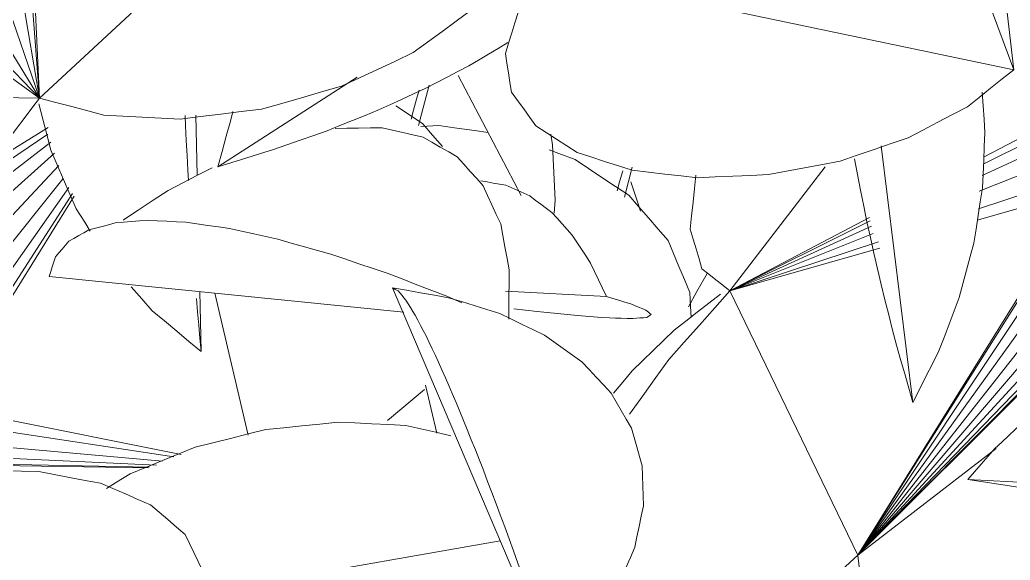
# Model space of a CAD drawing. Header units: metres. Extents: x 10.2 to 20.8, y -0.2 to 6.6.
# Drawn here: x 14.6482 to 14.7141, y 2.6952 to 2.7311 of the extents above; entities that cross this region are included whole.
import ezdxf

# ---------------------------------------------------------------- set-up
doc = ezdxf.new("R2010")
doc.units = ezdxf.units.M
doc.layers.add('Importações nas famílias', color=250, linetype='Continuous', lineweight=5)
doc.layers.add('Vegetação', color=7, linetype='Continuous', lineweight=5)

# ---------------------------------------------------------------- blocks, each defined once
blk = doc.blocks.new('Planta_pergolado_12200 - plantas pergolado_skp_Component_12-V3538-Corte 3')
at = {"layer": 'Importações nas famílias', "flags": 128}
blk.add_lwpolyline([(14.689517, 2.718373), (14.689285, 2.719064), (14.688862, 2.720324)], dxfattribs=at)
blk = doc.blocks.new('Planta_pergolado_12200 - plantas pergolado_skp_Component_17-V3539-Corte 3')
at = {"layer": 'Importações nas famílias'}
for p, q in [((14.741515, 2.715149), (14.738907, 2.722029)), ((14.738401, 2.695887), (14.739763, 2.696151)), ((14.740292, 2.695656), (14.741001, 2.695847))]:
    blk.add_line(p, q, dxfattribs=at)
at = {"layer": 'Importações nas famílias', "flags": 128}
blk.add_lwpolyline([(14.693933, 2.714222), (14.693256, 2.713017), (14.692692, 2.712013)], dxfattribs=at)
blk = doc.blocks.new('Planta_pergolado_12200 - plantas pergolado_skp_Component_16-V3540-Corte 3')
for name in ['Planta_pergolado_12200 - plantas pergolado_skp_Component_17-V3539-Corte 3', 'Planta_pergolado_12200 - plantas pergolado_skp_Component_12-V3538-Corte 3']:
    blk.add_blockref(name, (0, 0))
blk = doc.blocks.new('Planta_pergolado_12200 - plantas pergolado_skp_-V3568-Corte 3')
blk.add_blockref('Planta_pergolado_12200 - plantas pergolado_skp_Component_16-V3540-Corte 3', (0, 0))
blk = doc.blocks.new('Planta_pergolado_12200 - plantas pergolado_skp_-V3569-Corte 3')
blk.add_blockref('Planta_pergolado_12200 - plantas pergolado_skp_-V3568-Corte 3', (0, 0))
blk = doc.blocks.new('Planta_pergolado_12200 - plantas pergolado_skp_-V3936-Corte 3')
blk.add_blockref('Planta_pergolado_12200 - plantas pergolado_skp_-V3569-Corte 3', (0, 0))
blk = doc.blocks.new('Planta_pergolado_12200 - plantas pergolado_skp_Component_12-V4416-Corte 3')
at = {"layer": 'Importações nas famílias'}
for p, q in [((14.659243, 2.724047), (14.659215, 2.724741)), ((14.66001, 2.720758), (14.659918, 2.724769)), ((14.660279, 2.709027), (14.660187, 2.713017))]:
    blk.add_line(p, q, dxfattribs=at)
at = {"layer": 'Importações nas famílias', "flags": 128}
for points in [[(14.649483, 2.725524), (14.64975, 2.724494), (14.650017, 2.723465), (14.650284, 2.722435)], [(14.659429, 2.720403), (14.659393, 2.721102), (14.659343, 2.722084), (14.659293, 2.723065), (14.659243, 2.724047)], [(14.650284, 2.722435), (14.650706, 2.72146), (14.651127, 2.720485), (14.651549, 2.71951), (14.651971, 2.718535)], [(14.651971, 2.718535), (14.652537, 2.717638), (14.652909, 2.717048)], [(14.655632, 2.713349), (14.656329, 2.71255), (14.657027, 2.711752)], [(14.660279, 2.709027), (14.6602, 2.709912), (14.660122, 2.710798), (14.660043, 2.711683), (14.659964, 2.712569)], [(14.657027, 2.711752), (14.65784, 2.711071), (14.658653, 2.710389), (14.659466, 2.709708), (14.660279, 2.709027)]]:
    blk.add_lwpolyline(points, dxfattribs=at)
blk = doc.blocks.new('Planta_pergolado_12200 - plantas pergolado_skp_Component_16-V4420-Corte 3')
blk.add_blockref('Planta_pergolado_12200 - plantas pergolado_skp_Component_12-V4416-Corte 3', (0, 0))
blk = doc.blocks.new('Planta_pergolado_12200 - plantas pergolado_skp_Component_12-V4446-Corte 3')
at = {"layer": 'Importações nas famílias'}
for p, q in [((14.688965, 2.721298), (14.688444, 2.71931)), ((14.688122, 2.720331), (14.688327, 2.72106)), ((14.687961, 2.719731), (14.688122, 2.720331))]:
    blk.add_line(p, q, dxfattribs=at)
blk = doc.blocks.new('Planta_pergolado_12200 - plantas pergolado_skp_Component_17-V4447-Corte 3')
at = {"layer": 'Importações nas famílias'}
for p, q in [((14.674887, 2.724004), (14.676102, 2.724072)), ((14.675216, 2.706801), (14.675962, 2.703609))]:
    blk.add_line(p, q, dxfattribs=at)
at = {"layer": 'Importações nas famílias', "flags": 128}
for points in [[(14.676102, 2.724072), (14.677288, 2.723902), (14.678475, 2.723732), (14.67938, 2.723602)], [(14.683427, 2.722443), (14.68408, 2.722203), (14.685157, 2.721807)], [(14.685157, 2.721807), (14.686052, 2.721212), (14.686947, 2.720616), (14.687841, 2.720021), (14.688736, 2.719426)], [(14.688736, 2.719426), (14.689387, 2.718672), (14.690038, 2.717918), (14.69069, 2.717164), (14.691341, 2.71641)], [(14.691341, 2.71641), (14.691704, 2.715549), (14.692067, 2.714688), (14.692431, 2.713827), (14.692794, 2.712966)], [(14.692794, 2.712966), (14.692844, 2.712056), (14.692886, 2.711308)]]:
    blk.add_lwpolyline(points, dxfattribs=at)
blk = doc.blocks.new('Planta_pergolado_12200 - plantas pergolado_skp_Component_16-V4448-Corte 3')
for name in ['Planta_pergolado_12200 - plantas pergolado_skp_Component_17-V4447-Corte 3', 'Planta_pergolado_12200 - plantas pergolado_skp_Component_12-V4446-Corte 3']:
    blk.add_blockref(name, (0, 0))
blk = doc.blocks.new('Planta_pergolado_12200 - plantas pergolado_skp_Component_12-V4464-Corte 3')
at = {"layer": 'Importações nas famílias', "flags": 128}
for points in [[(14.69482, 2.712853), (14.694053, 2.712255), (14.693286, 2.711656), (14.692519, 2.711058), (14.691752, 2.71046)], [(14.691752, 2.71046), (14.691054, 2.709783), (14.690356, 2.709105), (14.689657, 2.708428), (14.688959, 2.707751)], [(14.688959, 2.707751), (14.688337, 2.707002), (14.687715, 2.706253)]]:
    blk.add_lwpolyline(points, dxfattribs=at)
blk = doc.blocks.new('Planta_pergolado_12200 - plantas pergolado_skp_Component_12-V4466-Corte 3')
at = {"layer": 'Importações nas famílias'}
for p, q in [((14.675441, 2.726758), (14.674734, 2.724063)), ((14.674252, 2.724484), (14.674413, 2.725085))]:
    blk.add_line(p, q, dxfattribs=at)
at = {"layer": 'Importações nas famílias', "flags": 128}
blk.add_lwpolyline([(14.674413, 2.725085), (14.674617, 2.725814), (14.674787, 2.726418)], dxfattribs=at)
blk = doc.blocks.new('Planta_pergolado_12200 - plantas pergolado_skp_Component_17-V4467-Corte 3')
at = {"layer": 'Importações nas famílias'}
for p, q in [((14.643735, 2.72), (14.650097, 2.723945)), ((14.65009, 2.723505), (14.644135, 2.719465)), ((14.650277, 2.72296), (14.644722, 2.718678)), ((14.650524, 2.722242), (14.645317, 2.717552)), ((14.650813, 2.721402), (14.645903, 2.716177)), ((14.651108, 2.720541), (14.646243, 2.714474)), ((14.651472, 2.71994), (14.646369, 2.712687)), ((14.65183, 2.719372), (14.645963, 2.709925)), ((14.651725, 2.719539), (14.64659, 2.711568)), ((14.661188, 2.712917), (14.663398, 2.703459)), ((14.64383, 2.705209), (14.658945, 2.702185)), ((14.643183, 2.70436), (14.658453, 2.702025)), ((14.64259, 2.703077), (14.65772, 2.701738)), ((14.642353, 2.702148), (14.65732, 2.701482)), ((14.656748, 2.701296), (14.64083, 2.701536)), ((14.656827, 2.701336), (14.64095, 2.701666))]:
    blk.add_line(p, q, dxfattribs=at)
at = {"layer": 'Importações nas famílias', "flags": 128}
for points in [[(14.673237, 2.72537), (14.674132, 2.724774), (14.675027, 2.724179)], [(14.675027, 2.724179), (14.675678, 2.723425), (14.676329, 2.722671)], [(14.675147, 2.706518), (14.674324, 2.705827), (14.6735, 2.705136), (14.672677, 2.704445)]]:
    blk.add_lwpolyline(points, dxfattribs=at)
blk = doc.blocks.new('Planta_pergolado_12200 - plantas pergolado_skp_Component_16-V4468-Corte 3')
for name in ['Planta_pergolado_12200 - plantas pergolado_skp_Component_12-V4466-Corte 3', 'Planta_pergolado_12200 - plantas pergolado_skp_Component_17-V4467-Corte 3', 'Planta_pergolado_12200 - plantas pergolado_skp_Component_12-V4464-Corte 3']:
    blk.add_blockref(name, (0, 0))
blk = doc.blocks.new('Planta_pergolado_12200 - plantas pergolado_skp_-V4513-Corte 3')
for name in ['Planta_pergolado_12200 - plantas pergolado_skp_Component_16-V4420-Corte 3', 'Planta_pergolado_12200 - plantas pergolado_skp_Component_16-V4468-Corte 3', 'Planta_pergolado_12200 - plantas pergolado_skp_Component_16-V4448-Corte 3']:
    blk.add_blockref(name, (0, 0))
blk = doc.blocks.new('Planta_pergolado_12200 - plantas pergolado_skp_-V4514-Corte 3')
blk.add_blockref('Planta_pergolado_12200 - plantas pergolado_skp_-V4513-Corte 3', (0, 0))
blk = doc.blocks.new('Planta_pergolado_12200 - plantas pergolado_skp_Component_12-V4691-Corte 3')
at = {"layer": 'Importações nas famílias'}
for p, q in [((14.68158, 2.719415), (14.677381, 2.727405)), ((14.683547, 2.723506), (14.683661, 2.722788)), ((14.683827, 2.719099), (14.683756, 2.718245))]:
    blk.add_line(p, q, dxfattribs=at)
at = {"layer": 'Importações nas famílias', "flags": 128}
blk.add_lwpolyline([(14.683661, 2.722788), (14.683702, 2.721865), (14.683744, 2.720943), (14.683785, 2.720021), (14.683827, 2.719099)], dxfattribs=at)
blk = doc.blocks.new('Planta_pergolado_12200 - plantas pergolado_skp_Component_16-V4693-Corte 3')
blk.add_blockref('Planta_pergolado_12200 - plantas pergolado_skp_Component_12-V4691-Corte 3', (0, 0))
blk = doc.blocks.new('Planta_pergolado_12200 - plantas pergolado_skp_-V4764-Corte 3')
blk.add_blockref('Planta_pergolado_12200 - plantas pergolado_skp_Component_16-V4693-Corte 3', (0, 0))
blk = doc.blocks.new('Planta_pergolado_12200 - plantas pergolado_skp_Component_12-V5006-Corte 3')
at = {"layer": 'Importações nas famílias'}
for p, q in [((14.709499, 2.736404), (14.709424, 2.736573)), ((14.707633, 2.705646), (14.705517, 2.722721))]:
    blk.add_line(p, q, dxfattribs=at)
at = {"layer": 'Importações nas famílias', "flags": 128}
for points in [[(14.712422, 2.723579), (14.712362, 2.724483), (14.712301, 2.725387), (14.712241, 2.726292)], [(14.712257, 2.719918), (14.712298, 2.720833), (14.712339, 2.721749), (14.712381, 2.722664), (14.712422, 2.723579)], [(14.703735, 2.721865), (14.703943, 2.720814), (14.704151, 2.719763), (14.704359, 2.718711), (14.704567, 2.71766)], [(14.711686, 2.716254), (14.711829, 2.71717), (14.711971, 2.718086), (14.712114, 2.719002), (14.712257, 2.719918)], [(14.704567, 2.71766), (14.704803, 2.716618), (14.705039, 2.715575), (14.705274, 2.714533), (14.70551, 2.71349)], [(14.710718, 2.712627), (14.71096, 2.713534), (14.711202, 2.714441), (14.711444, 2.715347), (14.711686, 2.716254)], [(14.70551, 2.71349), (14.705767, 2.712481), (14.706025, 2.711472), (14.706282, 2.710463), (14.70654, 2.709454)], [(14.709362, 2.709078), (14.709701, 2.709966), (14.71004, 2.710853), (14.710379, 2.71174), (14.710718, 2.712627)], [(14.70654, 2.709454), (14.706813, 2.708502), (14.707086, 2.70755), (14.70736, 2.706598), (14.707633, 2.705646)], [(14.707633, 2.705646), (14.708065, 2.706504), (14.708497, 2.707362), (14.708929, 2.70822), (14.709362, 2.709078)]]:
    blk.add_lwpolyline(points, dxfattribs=at)
blk = doc.blocks.new('Planta_pergolado_12200 - plantas pergolado_skp_Component_12-V5007-Corte 3')
at = {"layer": 'Importações nas famílias'}
for p, q in [((14.678369, 2.732243), (14.681728, 2.734404)), ((14.661391, 2.721319), (14.670663, 2.727285))]:
    blk.add_line(p, q, dxfattribs=at)
at = {"layer": 'Importações nas famílias', "flags": 128}
for points in [[(14.678088, 2.728036), (14.678739, 2.728425), (14.679391, 2.728815), (14.680043, 2.729204), (14.680694, 2.729594)], [(14.675191, 2.726528), (14.675915, 2.726905), (14.67664, 2.727282), (14.677364, 2.727659), (14.678088, 2.728036)], [(14.672037, 2.725087), (14.672826, 2.725447), (14.673614, 2.725807), (14.674403, 2.726168), (14.675191, 2.726528)], [(14.66866, 2.723728), (14.669504, 2.724068), (14.670349, 2.724408), (14.671193, 2.724747), (14.672037, 2.725087)], [(14.662396, 2.724996), (14.662225, 2.724369), (14.661947, 2.723352), (14.661669, 2.722336), (14.661391, 2.721319)], [(14.665098, 2.722468), (14.665989, 2.722783), (14.666879, 2.723098), (14.66777, 2.723413), (14.66866, 2.723728)], [(14.661391, 2.721319), (14.662318, 2.721607), (14.663245, 2.721894), (14.664171, 2.722181), (14.665098, 2.722468)]]:
    blk.add_lwpolyline(points, dxfattribs=at)
blk = doc.blocks.new('Planta_pergolado_12200 - plantas pergolado_skp_Component_17-V5009-Corte 3')
at = {"layer": 'Importações nas famílias'}
for p in [(14.713355, 2.736341), (14.711208, 2.736182), (14.683412, 2.734267)]:
    blk.add_line(p, (14.714349, 2.727781), dxfattribs=at)
at = {"layer": 'Importações nas famílias', "flags": 128}
for points in [[(14.680523, 2.728868), (14.680735, 2.729548), (14.680947, 2.730228), (14.681159, 2.730907), (14.681371, 2.731587)], [(14.680926, 2.726297), (14.680826, 2.726939), (14.680725, 2.727582), (14.680624, 2.728225), (14.680523, 2.728868)], [(14.714349, 2.727781), (14.713575, 2.727166), (14.712802, 2.726551), (14.712028, 2.725936), (14.711254, 2.725322)], [(14.682553, 2.724047), (14.682147, 2.724609), (14.68174, 2.725172), (14.681333, 2.725734), (14.680926, 2.726297)], [(14.711254, 2.725322), (14.710269, 2.724804), (14.709285, 2.724286), (14.7083, 2.723768), (14.707316, 2.723251)], [(14.685293, 2.722273), (14.684608, 2.722716), (14.683923, 2.72316), (14.683238, 2.723603), (14.682553, 2.724047)], [(14.707316, 2.723251), (14.706187, 2.722866), (14.705059, 2.72248), (14.703931, 2.722095), (14.702802, 2.72171)], [(14.688958, 2.721095), (14.688042, 2.721389), (14.687125, 2.721684), (14.686209, 2.721978), (14.685293, 2.722273)], [(14.6933, 2.720594), (14.692214, 2.720719), (14.691129, 2.720844), (14.690044, 2.72097), (14.688958, 2.721095)], [(14.702802, 2.72171), (14.701607, 2.721483), (14.700412, 2.721257), (14.699217, 2.72103), (14.698022, 2.720804)], [(14.698022, 2.720804), (14.696841, 2.720751), (14.695661, 2.720699), (14.69448, 2.720646), (14.6933, 2.720594)]]:
    blk.add_lwpolyline(points, dxfattribs=at)
blk = doc.blocks.new('Planta_pergolado_12200 - plantas pergolado_skp_Component_16-V5010-Corte 3')
for name in ['Planta_pergolado_12200 - plantas pergolado_skp_Component_17-V5009-Corte 3', 'Planta_pergolado_12200 - plantas pergolado_skp_Component_12-V5006-Corte 3', 'Planta_pergolado_12200 - plantas pergolado_skp_Component_12-V5007-Corte 3']:
    blk.add_blockref(name, (0, 0))
blk = doc.blocks.new('Planta_pergolado_12200 - plantas pergolado_skp_Component_17-V5016-Corte 3')
at = {"layer": 'Importações nas famílias', "flags": 128}
for points in [[(14.64487, 2.701123), (14.646022, 2.701104), (14.647174, 2.701085), (14.648325, 2.701066), (14.649477, 2.701047)], [(14.649477, 2.701047), (14.650503, 2.700853), (14.65153, 2.700658), (14.652556, 2.700463), (14.653582, 2.700269)], [(14.653582, 2.700269), (14.654412, 2.699912), (14.655243, 2.699555), (14.656073, 2.699198), (14.656904, 2.69884)], [(14.656904, 2.69884), (14.657482, 2.698345), (14.65806, 2.69785), (14.658638, 2.697355), (14.659216, 2.69686)], [(14.659216, 2.69686), (14.659503, 2.69626), (14.659789, 2.69566), (14.660076, 2.695061), (14.660362, 2.694461)]]:
    blk.add_lwpolyline(points, dxfattribs=at)
blk = doc.blocks.new('Planta_pergolado_12200 - plantas pergolado_skp_Component_16-V5017-Corte 3')
blk.add_blockref('Planta_pergolado_12200 - plantas pergolado_skp_Component_17-V5016-Corte 3', (0, 0))
blk = doc.blocks.new('Planta_pergolado_12200 - plantas pergolado_skp_Component_12-V5018-Corte 3')
at = {"layer": 'Importações nas famílias'}
blk.add_line((14.635196, 2.713755), (14.640539, 2.701218), dxfattribs=at)
at = {"layer": 'Importações nas famílias', "flags": 128}
for points in [[(14.644318, 2.719481), (14.643832, 2.72), (14.643347, 2.720519)], [(14.645664, 2.717154), (14.645327, 2.717736), (14.644991, 2.718318), (14.644654, 2.718899), (14.644318, 2.719481)], [(14.646385, 2.714631), (14.646205, 2.715262), (14.646024, 2.715893), (14.645844, 2.716523), (14.645664, 2.717154)], [(14.646463, 2.71197), (14.646444, 2.712635), (14.646424, 2.7133), (14.646404, 2.713966), (14.646385, 2.714631)], [(14.6361, 2.713601), (14.636382, 2.712859), (14.636663, 2.712117), (14.636944, 2.711374)], [(14.645897, 2.709234), (14.646039, 2.709918), (14.64618, 2.710602), (14.646322, 2.711286), (14.646463, 2.71197)], [(14.636944, 2.711374), (14.637237, 2.710574), (14.63753, 2.709773), (14.637822, 2.708973), (14.638115, 2.708173)], [(14.6447, 2.706488), (14.644999, 2.707174), (14.645299, 2.707861), (14.645598, 2.708547), (14.645897, 2.709234)], [(14.638115, 2.708173), (14.638416, 2.707323), (14.638717, 2.706474), (14.639017, 2.705624), (14.639318, 2.704775)], [(14.6429, 2.703795), (14.64335, 2.704468), (14.6438, 2.705141), (14.64425, 2.705814), (14.6447, 2.706488)], [(14.639318, 2.704775), (14.639623, 2.703886), (14.639929, 2.702997), (14.640234, 2.702108), (14.640539, 2.701218)], [(14.640539, 2.701218), (14.64113, 2.701862), (14.64172, 2.702506)]]:
    blk.add_lwpolyline(points, dxfattribs=at)
blk = doc.blocks.new('Planta_pergolado_12200 - plantas pergolado_skp_Component_12-V5019-Corte 3')
at = {"layer": 'Importações nas famílias'}
blk.add_line((14.687254, 2.712696), (14.680535, 2.713056), dxfattribs=at)
at = {"layer": 'Importações nas famílias', "flags": 128}
for points in [[(14.680554, 2.720097), (14.680136, 2.720172), (14.679717, 2.720246), (14.679299, 2.720321), (14.67888, 2.720395)], [(14.682139, 2.719391), (14.681743, 2.719567), (14.681347, 2.719744), (14.680951, 2.719921), (14.680554, 2.720097)], [(14.683618, 2.718283), (14.683248, 2.71856), (14.682879, 2.718837), (14.682509, 2.719114), (14.682139, 2.719391)], [(14.684973, 2.716786), (14.684634, 2.71716), (14.684295, 2.717534), (14.683956, 2.717908), (14.683618, 2.718283)], [(14.686189, 2.714917), (14.685885, 2.715384), (14.685581, 2.715851), (14.685277, 2.716318), (14.684973, 2.716786)], [(14.687254, 2.712696), (14.686988, 2.713251), (14.686722, 2.713806), (14.686456, 2.714362), (14.686189, 2.714917)], [(14.688868, 2.712198), (14.688465, 2.712323), (14.688061, 2.712447), (14.687658, 2.712572), (14.687254, 2.712696)], [(14.681074, 2.71188), (14.681859, 2.711787), (14.682644, 2.711693)], [(14.689865, 2.711794), (14.689616, 2.711895), (14.689367, 2.711996), (14.689117, 2.712097), (14.688868, 2.712198)], [(14.682644, 2.711693), (14.683311, 2.711626), (14.683978, 2.711559), (14.684645, 2.711492), (14.685312, 2.711425)], [(14.685312, 2.711425), (14.685846, 2.711386), (14.686379, 2.711347), (14.686913, 2.711308), (14.687447, 2.711268)], [(14.687447, 2.711268), (14.687835, 2.711258), (14.688223, 2.711248), (14.688611, 2.711238), (14.688999, 2.711228)], [(14.688999, 2.711228), (14.689232, 2.711246), (14.689465, 2.711265), (14.689698, 2.711284), (14.689931, 2.711303)], [(14.690222, 2.711494), (14.690133, 2.711569), (14.690044, 2.711644), (14.689955, 2.711719), (14.689865, 2.711794)], [(14.689931, 2.711303), (14.690004, 2.711351), (14.690077, 2.711398), (14.69015, 2.711446), (14.690222, 2.711494)]]:
    blk.add_lwpolyline(points, dxfattribs=at)
blk = doc.blocks.new('Planta_pergolado_12200 - plantas pergolado_skp_Component_17-V5020-Corte 3')
at = {"layer": 'Importações nas famílias'}
for p, q in [((14.680181, 2.696444), (14.660266, 2.692957)), ((14.676327, 2.686795), (14.681392, 2.693604)), ((14.681425, 2.693525), (14.676634, 2.686854)), ((14.65652, 2.686809), (14.661527, 2.684699)), ((14.656727, 2.686981), (14.662512, 2.684704)), ((14.660199, 2.684591), (14.656154, 2.686505)), ((14.657105, 2.68416), (14.655093, 2.6855)), ((14.658562, 2.684459), (14.655639, 2.686077)), ((14.656277, 2.683973), (14.655093, 2.684859))]:
    blk.add_line(p, q, dxfattribs=at)
at = {"layer": 'Importações nas famílias', "flags": 128}
for points in [[(14.664591, 2.70384), (14.665787, 2.703964), (14.666983, 2.704087), (14.66818, 2.70421), (14.669376, 2.704333)], [(14.669376, 2.704333), (14.670509, 2.704279), (14.671641, 2.704224), (14.672774, 2.70417), (14.673907, 2.704115)], [(14.673907, 2.704115), (14.674899, 2.703886), (14.675891, 2.703658), (14.676884, 2.703429)], [(14.659879, 2.70267), (14.661057, 2.702963), (14.662235, 2.703255), (14.663413, 2.703548), (14.664591, 2.70384)], [(14.65556, 2.700903), (14.65664, 2.701345), (14.65772, 2.701786), (14.658799, 2.702228), (14.659879, 2.70267)], [(14.653985, 2.699928), (14.654653, 2.700341), (14.65556, 2.700903)]]:
    blk.add_lwpolyline(points, dxfattribs=at)
blk = doc.blocks.new('Planta_pergolado_12200 - plantas pergolado_skp_Component_16-V5021-Corte 3')
for name in ['Planta_pergolado_12200 - plantas pergolado_skp_Component_12-V5018-Corte 3', 'Planta_pergolado_12200 - plantas pergolado_skp_Component_12-V5019-Corte 3', 'Planta_pergolado_12200 - plantas pergolado_skp_Component_17-V5020-Corte 3']:
    blk.add_blockref(name, (0, 0))
blk = doc.blocks.new('Planta_pergolado_12200 - plantas pergolado_skp_Component_17-V5039-Corte 3')
at = {"layer": 'Importações nas famílias'}
for p, q in [((14.670929, 2.745766), (14.649537, 2.725898)), ((14.649537, 2.725898), (14.648948, 2.738133)), ((14.648714, 2.736404), (14.649537, 2.725898)), ((14.647858, 2.735682), (14.649537, 2.725898)), ((14.649537, 2.725898), (14.646553, 2.734524)), ((14.649537, 2.725898), (14.64485, 2.733517)), ((14.642864, 2.73273), (14.649537, 2.725898)), ((14.64073, 2.732217), (14.649537, 2.725898)), ((14.614706, 2.726258), (14.649537, 2.725898))]:
    blk.add_line(p, q, dxfattribs=at)
at = {"layer": 'Importações nas famílias', "flags": 128}
for points in [[(14.678185, 2.731698), (14.677236, 2.731004), (14.676288, 2.73031), (14.675339, 2.729616), (14.67439, 2.728921)], [(14.67439, 2.728921), (14.6732, 2.728361), (14.672009, 2.727801), (14.670819, 2.72724), (14.669629, 2.72668)], [(14.669629, 2.72668), (14.668298, 2.726301), (14.666968, 2.725922), (14.665638, 2.725543), (14.664307, 2.725164)], [(14.649537, 2.725898), (14.649027, 2.72522), (14.648518, 2.724542), (14.648008, 2.723864), (14.647498, 2.723186)], [(14.653813, 2.724756), (14.652744, 2.725041), (14.651675, 2.725327), (14.650606, 2.725613), (14.649537, 2.725898)], [(14.664307, 2.725164), (14.662951, 2.724999), (14.661594, 2.724834), (14.660238, 2.724669), (14.658881, 2.724504)], [(14.658881, 2.724504), (14.657614, 2.724567), (14.656347, 2.72463), (14.65508, 2.724693), (14.653813, 2.724756)]]:
    blk.add_lwpolyline(points, dxfattribs=at)
blk = doc.blocks.new('Planta_pergolado_12200 - plantas pergolado_skp_Component_16-V5040-Corte 3')
blk.add_blockref('Planta_pergolado_12200 - plantas pergolado_skp_Component_17-V5039-Corte 3', (0, 0))
blk = doc.blocks.new('Planta_pergolado_12200 - plantas pergolado_skp_Component_12-V5004-Corte 3')
at = {"layer": 'Importações nas famílias'}
blk.add_line((14.675187, 2.790954), (14.685956, 2.765688), dxfattribs=at)
at = {"layer": 'Importações nas famílias', "flags": 128}
for points in [[(14.678927, 2.790295), (14.677992, 2.79046), (14.677057, 2.790625), (14.676122, 2.790789), (14.675187, 2.790954)], [(14.675187, 2.790954), (14.675283, 2.790901), (14.675379, 2.790849), (14.675475, 2.790796), (14.675571, 2.790743)], [(14.675571, 2.790743), (14.675698, 2.790591), (14.675824, 2.790439), (14.67595, 2.790287), (14.676076, 2.790135)], [(14.682326, 2.789236), (14.681476, 2.789501), (14.680626, 2.789766), (14.679777, 2.79003), (14.678927, 2.790295)], [(14.676076, 2.790135), (14.676231, 2.789886), (14.676386, 2.789636), (14.676541, 2.789386), (14.676696, 2.789136)], [(14.676696, 2.789136), (14.676878, 2.788792), (14.677059, 2.788447), (14.677241, 2.788103), (14.677423, 2.787758)], [(14.685305, 2.787802), (14.68456, 2.788161), (14.683816, 2.788519), (14.683071, 2.788878), (14.682326, 2.789236)], [(14.677423, 2.787758), (14.67763, 2.787322), (14.677837, 2.786887), (14.678044, 2.786451), (14.678251, 2.786015)], [(14.687794, 2.786026), (14.687172, 2.78647), (14.686549, 2.786914), (14.685927, 2.787358), (14.685305, 2.787802)], [(14.678251, 2.786015), (14.67848, 2.785493), (14.67871, 2.784971), (14.678939, 2.784449), (14.679169, 2.783927)], [(14.689734, 2.783951), (14.689249, 2.78447), (14.688764, 2.784988), (14.688279, 2.785507), (14.687794, 2.786026)], [(14.679169, 2.783927), (14.679418, 2.783325), (14.679668, 2.782723), (14.679918, 2.78212), (14.680167, 2.781518)], [(14.691081, 2.781624), (14.690744, 2.782205), (14.690408, 2.782787), (14.690071, 2.783369), (14.689734, 2.783951)], [(14.680167, 2.781518), (14.680435, 2.780842), (14.680702, 2.780165), (14.680969, 2.779489), (14.681236, 2.778813)], [(14.691802, 2.7791), (14.691621, 2.779731), (14.691441, 2.780362), (14.691261, 2.780993), (14.691081, 2.781624)], [(14.69188, 2.776439), (14.69186, 2.777105), (14.691841, 2.77777), (14.691821, 2.778435), (14.691802, 2.7791)], [(14.681236, 2.778813), (14.681517, 2.778071), (14.681798, 2.777328), (14.68208, 2.776586), (14.682361, 2.775844)], [(14.691314, 2.773704), (14.691456, 2.774388), (14.691597, 2.775072), (14.691739, 2.775755), (14.69188, 2.776439)], [(14.682361, 2.775844), (14.682654, 2.775043), (14.682947, 2.774243), (14.683239, 2.773443), (14.683532, 2.772642)], [(14.690117, 2.770957), (14.690416, 2.771644), (14.690716, 2.77233), (14.691015, 2.773017), (14.691314, 2.773704)], [(14.683532, 2.772642), (14.683833, 2.771793), (14.684133, 2.770943), (14.684434, 2.770094), (14.684735, 2.769244)], [(14.688317, 2.768264), (14.688767, 2.768937), (14.689217, 2.769611), (14.689667, 2.770284), (14.690117, 2.770957)], [(14.684735, 2.769244), (14.68504, 2.768355), (14.685345, 2.767466), (14.685651, 2.766577), (14.685956, 2.765688)], [(14.685956, 2.765688), (14.686546, 2.766332), (14.687137, 2.766976), (14.687727, 2.76762), (14.688317, 2.768264)]]:
    blk.add_lwpolyline(points, dxfattribs=at)
blk = doc.blocks.new('Planta_pergolado_12200 - plantas pergolado_skp_Component_12-V5023-Corte 3')
at = {"layer": 'Importações nas famílias'}
blk.add_line((14.76988, 2.687646), (14.750673, 2.688674), dxfattribs=at)
at = {"layer": 'Importações nas famílias', "flags": 128}
for points in [[(14.759761, 2.69523), (14.759312, 2.695098), (14.758864, 2.694967), (14.758415, 2.694835), (14.757966, 2.694704)], [(14.761506, 2.695344), (14.76107, 2.695316), (14.760634, 2.695287), (14.760198, 2.695258), (14.759761, 2.69523)], [(14.76318, 2.695047), (14.762762, 2.695121), (14.762343, 2.695196), (14.761925, 2.69527), (14.761506, 2.695344)], [(14.764765, 2.69434), (14.764369, 2.694517), (14.763973, 2.694693), (14.763577, 2.69487), (14.76318, 2.695047)], [(14.757966, 2.694704), (14.757509, 2.694471), (14.757052, 2.694238), (14.756595, 2.694006), (14.756138, 2.693773)], [(14.766244, 2.693232), (14.765874, 2.693509), (14.765504, 2.693786), (14.765135, 2.694063), (14.764765, 2.69434)], [(14.756138, 2.693773), (14.755679, 2.693441), (14.755219, 2.69311), (14.75476, 2.692778), (14.7543, 2.692447)], [(14.767599, 2.691735), (14.76726, 2.692109), (14.766921, 2.692484), (14.766582, 2.692858), (14.766244, 2.693232)], [(14.7543, 2.692447), (14.753843, 2.69202), (14.753386, 2.691594), (14.752929, 2.691167), (14.752472, 2.690741)], [(14.768815, 2.689866), (14.768511, 2.690333), (14.768207, 2.690801), (14.767903, 2.691268), (14.767599, 2.691735)], [(14.752472, 2.690741), (14.752022, 2.690224), (14.751572, 2.689707), (14.751123, 2.68919), (14.750673, 2.688674)], [(14.76988, 2.687646), (14.769614, 2.688201), (14.769348, 2.688756), (14.769082, 2.689311), (14.768815, 2.689866)], [(14.750673, 2.688674), (14.751691, 2.688516), (14.75271, 2.688359), (14.753728, 2.688202), (14.754746, 2.688044)], [(14.754746, 2.688044), (14.755708, 2.687905), (14.756671, 2.687766), (14.757633, 2.687627), (14.758595, 2.687488)], [(14.758595, 2.687488), (14.759479, 2.68737), (14.760363, 2.687252), (14.761247, 2.687134), (14.762131, 2.687017)], [(14.771494, 2.687148), (14.77109, 2.687272), (14.770687, 2.687397), (14.770284, 2.687521), (14.76988, 2.687646)], [(14.762131, 2.687017), (14.762915, 2.686923), (14.7637, 2.68683), (14.764485, 2.686736), (14.765269, 2.686643)], [(14.772491, 2.686744), (14.772242, 2.686845), (14.771992, 2.686946), (14.771743, 2.687047), (14.771494, 2.687148)], [(14.765269, 2.686643), (14.765937, 2.686576), (14.766604, 2.686509), (14.767271, 2.686441), (14.767938, 2.686374)], [(14.767938, 2.686374), (14.768472, 2.686335), (14.769005, 2.686296), (14.769539, 2.686257), (14.770073, 2.686218)], [(14.770073, 2.686218), (14.770461, 2.686208), (14.770849, 2.686197), (14.771237, 2.686187), (14.771625, 2.686177)], [(14.771625, 2.686177), (14.771858, 2.686196), (14.772091, 2.686215), (14.772324, 2.686234), (14.772557, 2.686253)], [(14.772848, 2.686443), (14.772759, 2.686518), (14.77267, 2.686593), (14.77258, 2.686669), (14.772491, 2.686744)], [(14.772557, 2.686253), (14.77263, 2.6863), (14.772703, 2.686348), (14.772776, 2.686395), (14.772848, 2.686443)]]:
    blk.add_lwpolyline(points, dxfattribs=at)
blk = doc.blocks.new('Planta_pergolado_12200 - plantas pergolado_skp_Component_16-V5048-Corte 3')
for name, p in [('Planta_pergolado_12200 - plantas pergolado_skp_Component_12-V5004-Corte 3', (-0.00218, -0.077679)), ('Planta_pergolado_12200 - plantas pergolado_skp_Component_12-V5023-Corte 3', (-0.039389, 0.011841))]:
    blk.add_blockref(name, p)
blk = doc.blocks.new('Planta_pergolado_12200 - plantas pergolado_skp_Component_12-V5086-Corte 3')
at = {"layer": 'Importações nas famílias'}
for p, q in [((14.650163, 2.714025), (14.673755, 2.711654)), ((14.676618, 2.712717), (14.677628, 2.712284))]:
    blk.add_line(p, q, dxfattribs=at)
at = {"layer": 'Importações nas famílias', "flags": 128}
for points in [[(14.672326, 2.723926), (14.671542, 2.723914), (14.670757, 2.723903), (14.669972, 2.723892), (14.669187, 2.72388)], [(14.675057, 2.72329), (14.674374, 2.723449), (14.673692, 2.723608), (14.673009, 2.723767), (14.672326, 2.723926)], [(14.677314, 2.721989), (14.67675, 2.722314), (14.676185, 2.72264), (14.675621, 2.722965), (14.675057, 2.72329)], [(14.679045, 2.720052), (14.678612, 2.720536), (14.678179, 2.72102), (14.677747, 2.721505), (14.677314, 2.721989)], [(14.661008, 2.721262), (14.660035, 2.720758), (14.659061, 2.720253), (14.658087, 2.719749)], [(14.680209, 2.717525), (14.679918, 2.718157), (14.679627, 2.718789), (14.679336, 2.71942), (14.679045, 2.720052)], [(14.658087, 2.719749), (14.657094, 2.719099), (14.656101, 2.718448), (14.655108, 2.717798), (14.655093, 2.717788)], [(14.651485, 2.716369), (14.651817, 2.716558), (14.652149, 2.716747), (14.652481, 2.716936), (14.652813, 2.717125)], [(14.652813, 2.717125), (14.653251, 2.717241), (14.65369, 2.717358), (14.654128, 2.717474), (14.654567, 2.717591)], [(14.654567, 2.717591), (14.655107, 2.717634), (14.655648, 2.717676), (14.656188, 2.717719), (14.656728, 2.717762)], [(14.656728, 2.717762), (14.657364, 2.71773), (14.658, 2.717699), (14.658636, 2.717668), (14.659272, 2.717636)], [(14.659272, 2.717636), (14.659997, 2.717531), (14.660722, 2.717425), (14.661446, 2.71732), (14.662171, 2.717215)], [(14.662171, 2.717215), (14.662976, 2.717037), (14.663782, 2.716859), (14.664587, 2.716681), (14.665392, 2.716503)], [(14.680779, 2.714468), (14.680636, 2.715232), (14.680494, 2.715997), (14.680351, 2.716761), (14.680209, 2.717525)], [(14.665392, 2.716503), (14.666269, 2.716254), (14.667146, 2.716005), (14.668023, 2.715757), (14.6689, 2.715508)], [(14.650598, 2.715332), (14.65082, 2.715591), (14.651042, 2.71585), (14.651263, 2.71611), (14.651485, 2.716369)], [(14.650163, 2.714025), (14.650272, 2.714352), (14.650381, 2.714678), (14.65049, 2.715005), (14.650598, 2.715332)], [(14.6689, 2.715508), (14.669839, 2.715191), (14.670778, 2.714875), (14.671717, 2.714558), (14.672656, 2.714241)], [(14.672656, 2.714241), (14.673646, 2.71386), (14.674637, 2.713479), (14.675627, 2.713098), (14.676618, 2.712717)], [(14.680744, 2.711189), (14.680751, 2.711831), (14.68076, 2.71271), (14.680769, 2.713589), (14.680779, 2.714468)]]:
    blk.add_lwpolyline(points, dxfattribs=at)
blk = doc.blocks.new('Planta_pergolado_12200 - plantas pergolado_skp_Component_17-V5089-Corte 3')
at = {"layer": 'Importações nas famílias'}
for p, q in [((14.712314, 2.721502), (14.719835, 2.725264)), ((14.712337, 2.721956), (14.71915, 2.725543)), ((14.72155, 2.725014), (14.712239, 2.720751)), ((14.720741, 2.723178), (14.712044, 2.719701)), ((14.701803, 2.72132), (14.695459, 2.713069)), ((14.71953, 2.721011), (14.711991, 2.718524)), ((14.703971, 2.695476), (14.719071, 2.719812)), ((14.719071, 2.719812), (14.711904, 2.717765)), ((14.727983, 2.719486), (14.703971, 2.695476)), ((14.703971, 2.695476), (14.718765, 2.71901)), ((14.695459, 2.713069), (14.704735, 2.717954)), ((14.695459, 2.713069), (14.704785, 2.717735)), ((14.704866, 2.717376), (14.695459, 2.713069)), ((14.703971, 2.695476), (14.726023, 2.717701)), ((14.703971, 2.695476), (14.718496, 2.717312)), ((14.704979, 2.716876), (14.695459, 2.713069)), ((14.705348, 2.716332), (14.695459, 2.713069)), ((14.70543, 2.715917), (14.695459, 2.713069)), ((14.703971, 2.695476), (14.724066, 2.716308)), ((14.703971, 2.695476), (14.718744, 2.716033)), ((14.703971, 2.695476), (14.722245, 2.715401)), ((14.703971, 2.695476), (14.71949, 2.715259)), ((14.703971, 2.695476), (14.720684, 2.715043)), ((14.703971, 2.695476), (14.695459, 2.713069)), ((14.703971, 2.695476), (14.713174, 2.702579))]:
    blk.add_line(p, q, dxfattribs=at)
at = {"layer": 'Importações nas famílias', "flags": 128}
for points in [[(14.69282, 2.717171), (14.692911, 2.718071), (14.693003, 2.71897), (14.693095, 2.71987), (14.693187, 2.720769)], [(14.693595, 2.714545), (14.693401, 2.715201), (14.693207, 2.715858), (14.693013, 2.716514), (14.69282, 2.717171)], [(14.695459, 2.713069), (14.694993, 2.713438), (14.694527, 2.713807), (14.694061, 2.714176), (14.693595, 2.714545)], [(14.691403, 2.708511), (14.692417, 2.70965), (14.693431, 2.71079), (14.694445, 2.71193), (14.695459, 2.713069)], [(14.688786, 2.704875), (14.689659, 2.706087), (14.690531, 2.707299), (14.691403, 2.708511)], [(14.703971, 2.695476), (14.702885, 2.694486), (14.701798, 2.693496), (14.700712, 2.692507), (14.699625, 2.691517)], [(14.704292, 2.692435), (14.704212, 2.693195), (14.704132, 2.693956), (14.704052, 2.694716), (14.703971, 2.695476)]]:
    blk.add_lwpolyline(points, dxfattribs=at)
blk = doc.blocks.new('Planta_pergolado_12200 - plantas pergolado_skp_Component_16-V5090-Corte 3')
for name in ['Planta_pergolado_12200 - plantas pergolado_skp_Component_17-V5089-Corte 3', 'Planta_pergolado_12200 - plantas pergolado_skp_Component_12-V5086-Corte 3']:
    blk.add_blockref(name, (0, 0))
blk = doc.blocks.new('Planta_pergolado_12200 - plantas pergolado_skp_-V5111-Corte 3')
blk.add_blockref('Planta_pergolado_12200 - plantas pergolado_skp_Component_16-V5090-Corte 3', (0, 0))
blk = doc.blocks.new('Planta_pergolado_12200 - plantas pergolado_skp_-V5112-Corte 3')
for name in ['Planta_pergolado_12200 - plantas pergolado_skp_-V5111-Corte 3', 'Planta_pergolado_12200 - plantas pergolado_skp_Component_16-V5010-Corte 3', 'Planta_pergolado_12200 - plantas pergolado_skp_Component_16-V5040-Corte 3', 'Planta_pergolado_12200 - plantas pergolado_skp_Component_16-V5017-Corte 3', 'Planta_pergolado_12200 - plantas pergolado_skp_Component_16-V5021-Corte 3', 'Planta_pergolado_12200 - plantas pergolado_skp_Component_16-V5048-Corte 3']:
    blk.add_blockref(name, (0, 0))
blk = doc.blocks.new('Planta_pergolado_12200 - plantas pergolado_skp_-V5113-Corte 3')
for name in ['Planta_pergolado_12200 - plantas pergolado_skp_-V5112-Corte 3', 'Planta_pergolado_12200 - plantas pergolado_skp_-V4764-Corte 3']:
    blk.add_blockref(name, (0, 0))
blk = doc.blocks.new('Planta_pergolado_12200 - Planta_pergolado_12200-V5114-Corte 3')
for name in ['Planta_pergolado_12200 - plantas pergolado_skp_-V4514-Corte 3', 'Planta_pergolado_12200 - plantas pergolado_skp_-V5113-Corte 3', 'Planta_pergolado_12200 - plantas pergolado_skp_-V3936-Corte 3']:
    blk.add_blockref(name, (0, 0))

msp = doc.modelspace()

# ---------------------------------------------------------------- block references
at = {"layer": 'Vegetação', "color": 250}
msp.add_blockref('Planta_pergolado_12200 - Planta_pergolado_12200-V5114-Corte 3', (0, 0), dxfattribs=at)

doc.saveas('drawing.dxf')
